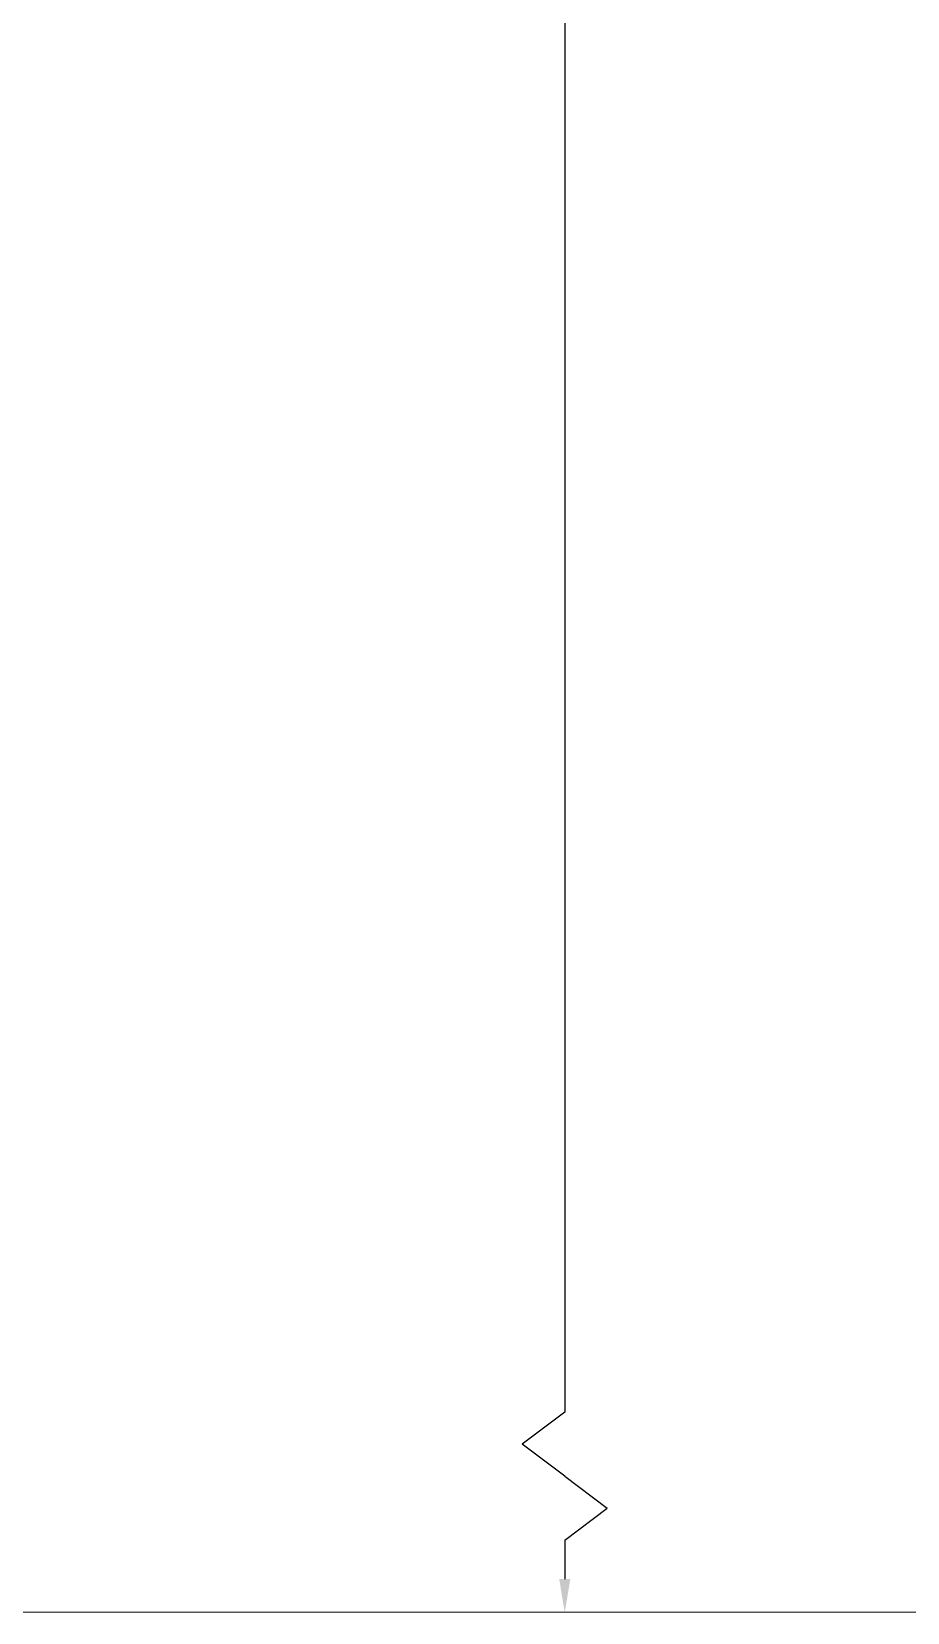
# Model space of a CAD drawing. Extents: x 4791 to 7950, y -233 to 2082.
# Drawn here: x 6370.6 to 6580.9, y 115 to 494.2 of the extents above; entities that cross this region are included whole.
import ezdxf

# ---------------------------------------------------------------- set-up
doc = ezdxf.new("R2010")
doc.units = 0
doc.header["$LTSCALE"] = 1.7
doc.header["$MEASUREMENT"] = 0
doc.layers.get('0').update_dxf_attribs({"linetype": 'CONTINUOUS'})
doc.layers.add('치수선', color=7, linetype='CONTINUOUS', lineweight=20)

msp = doc.modelspace()

# ---------------------------------------------------------------- linework, layer by layer
at = {"color": 5, "ltscale": 0.5}
for p, q in [((6498.65, 1004.97), (6498.65, 163.05)), ((6498.65, 163.05), (6488.44, 155.37)), ((6498.65, 147.7), (6488.44, 155.37)), ((6498.65, 147.7), (6508.87, 140.02)), ((6498.65, 132.35), (6508.87, 140.02)), ((6498.65, 132.35), (6498.65, 123))]:
    msp.add_line(p, q, dxfattribs=at)
msp.add_solid([(6497.32, 123), (6499.99, 123), (6498.65, 115)], dxfattribs=at)
at = {"layer": '치수선'}
msp.add_line((6757.1, 115.03), (5277.26, 115.03), dxfattribs=at)

doc.saveas('drawing.dxf')
